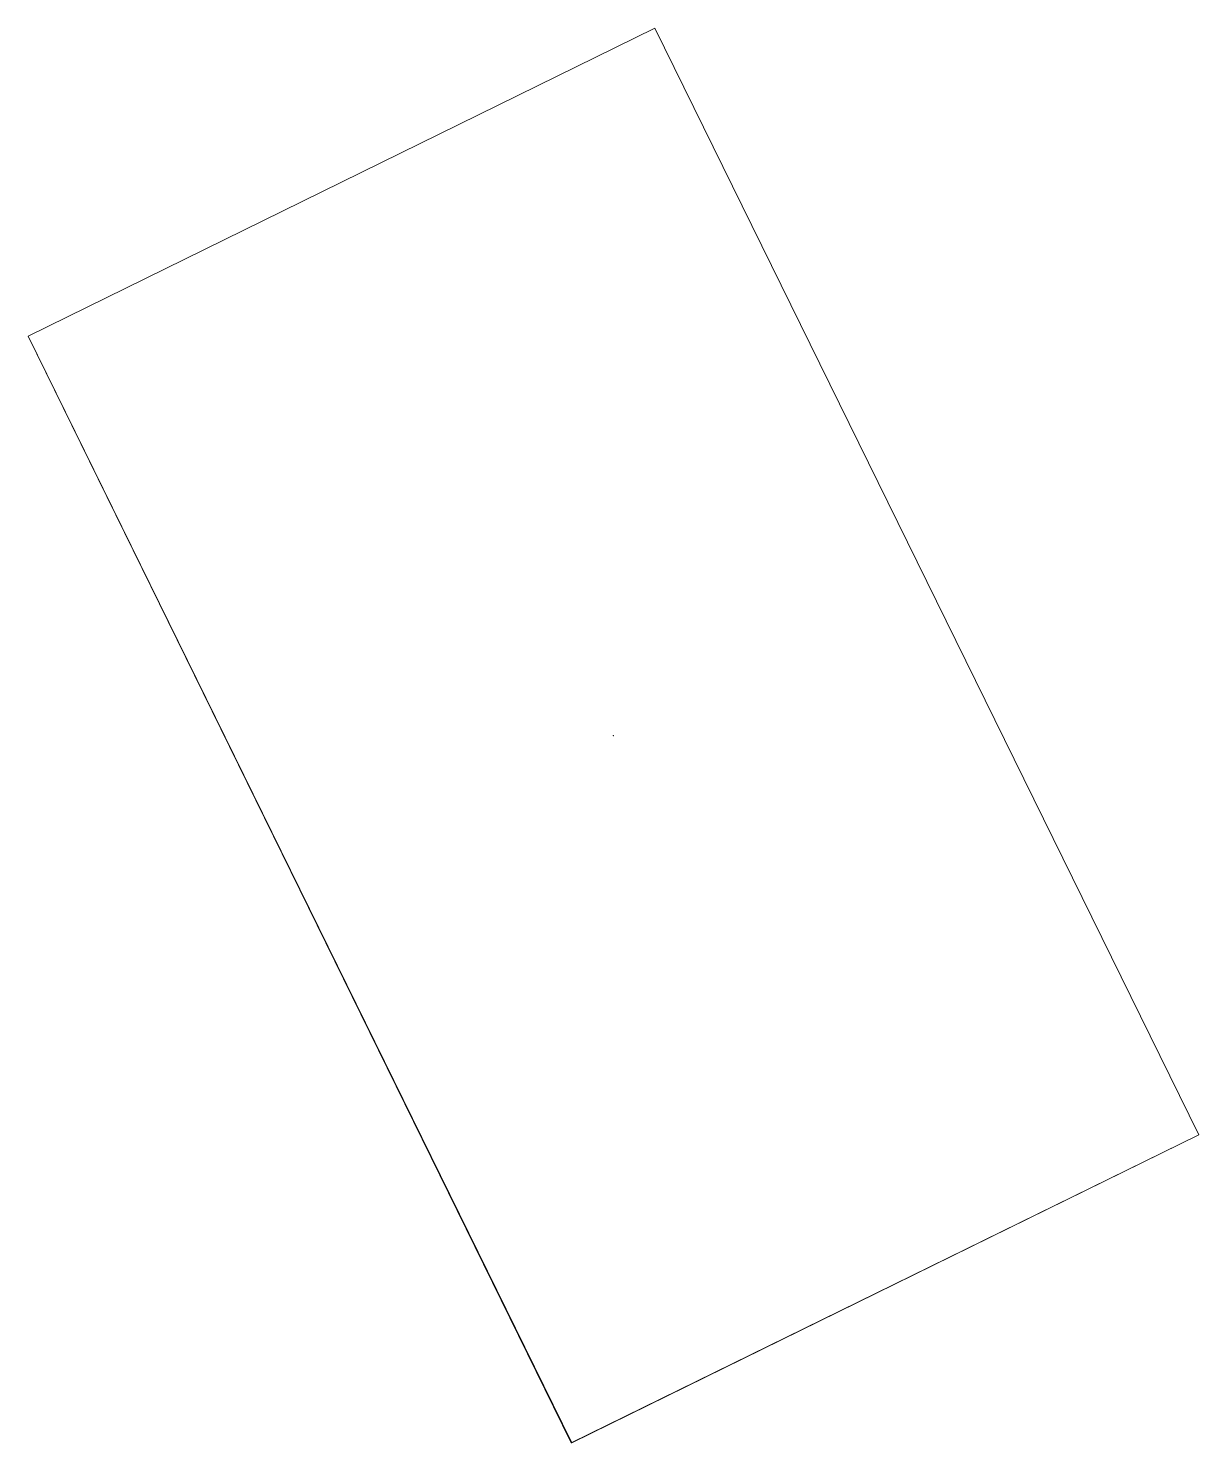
# Model space of a CAD drawing. Header units: millimetres. Extents: x 268292.16 to 268295.37, y 4273884.88 to 4273888.77.
import ezdxf

# ---------------------------------------------------------------- set-up
doc = ezdxf.new("R2010")
doc.units = ezdxf.units.MM
doc.layers.add('3D_KUYU', color=30, linetype='Continuous', lineweight=0)
doc.layers.add('INIT_COORD', color=160, linetype='Continuous', lineweight=0)

msp = doc.modelspace()

# ---------------------------------------------------------------- linework, layer by layer
at = {"layer": '3D_KUYU'}
for p, q in [((268293.8788, 4273888.7714, 1704.9), (268293.8788, 4273888.7714, 1470)), ((268292.1556, 4273887.9247, 1704.9), (268292.1556, 4273887.9247, 1470)), ((268295.3739, 4273885.729, 1470), (268295.3739, 4273885.729, 1704.9)), ((268293.6483, 4273884.8822, 1470), (268293.65, 4273884.8822, 1704.9))]:
    msp.add_line(p, q, dxfattribs=at)
at = {"layer": '3D_KUYU', "lineweight": 0}
for points in [[(268293.65, 4273884.8822, 1704.9), (268292.1556, 4273887.9247, 1704.9), (268293.8788, 4273888.7714, 1704.9), (268295.3739, 4273885.729, 1704.9), (268293.65, 4273884.8822, 1704.9)], [(268293.6483, 4273884.8822, 1470), (268292.1556, 4273887.9247, 1470), (268293.8788, 4273888.7714, 1470), (268295.3739, 4273885.729, 1470), (268293.6483, 4273884.8822, 1470)]]:
    msp.add_polyline3d(points, close=True, dxfattribs=at)
at = {"layer": 'INIT_COORD'}
msp.add_point((268293.7645, 4273886.8268, 1704.9), dxfattribs=at)

doc.saveas('drawing.dxf')
